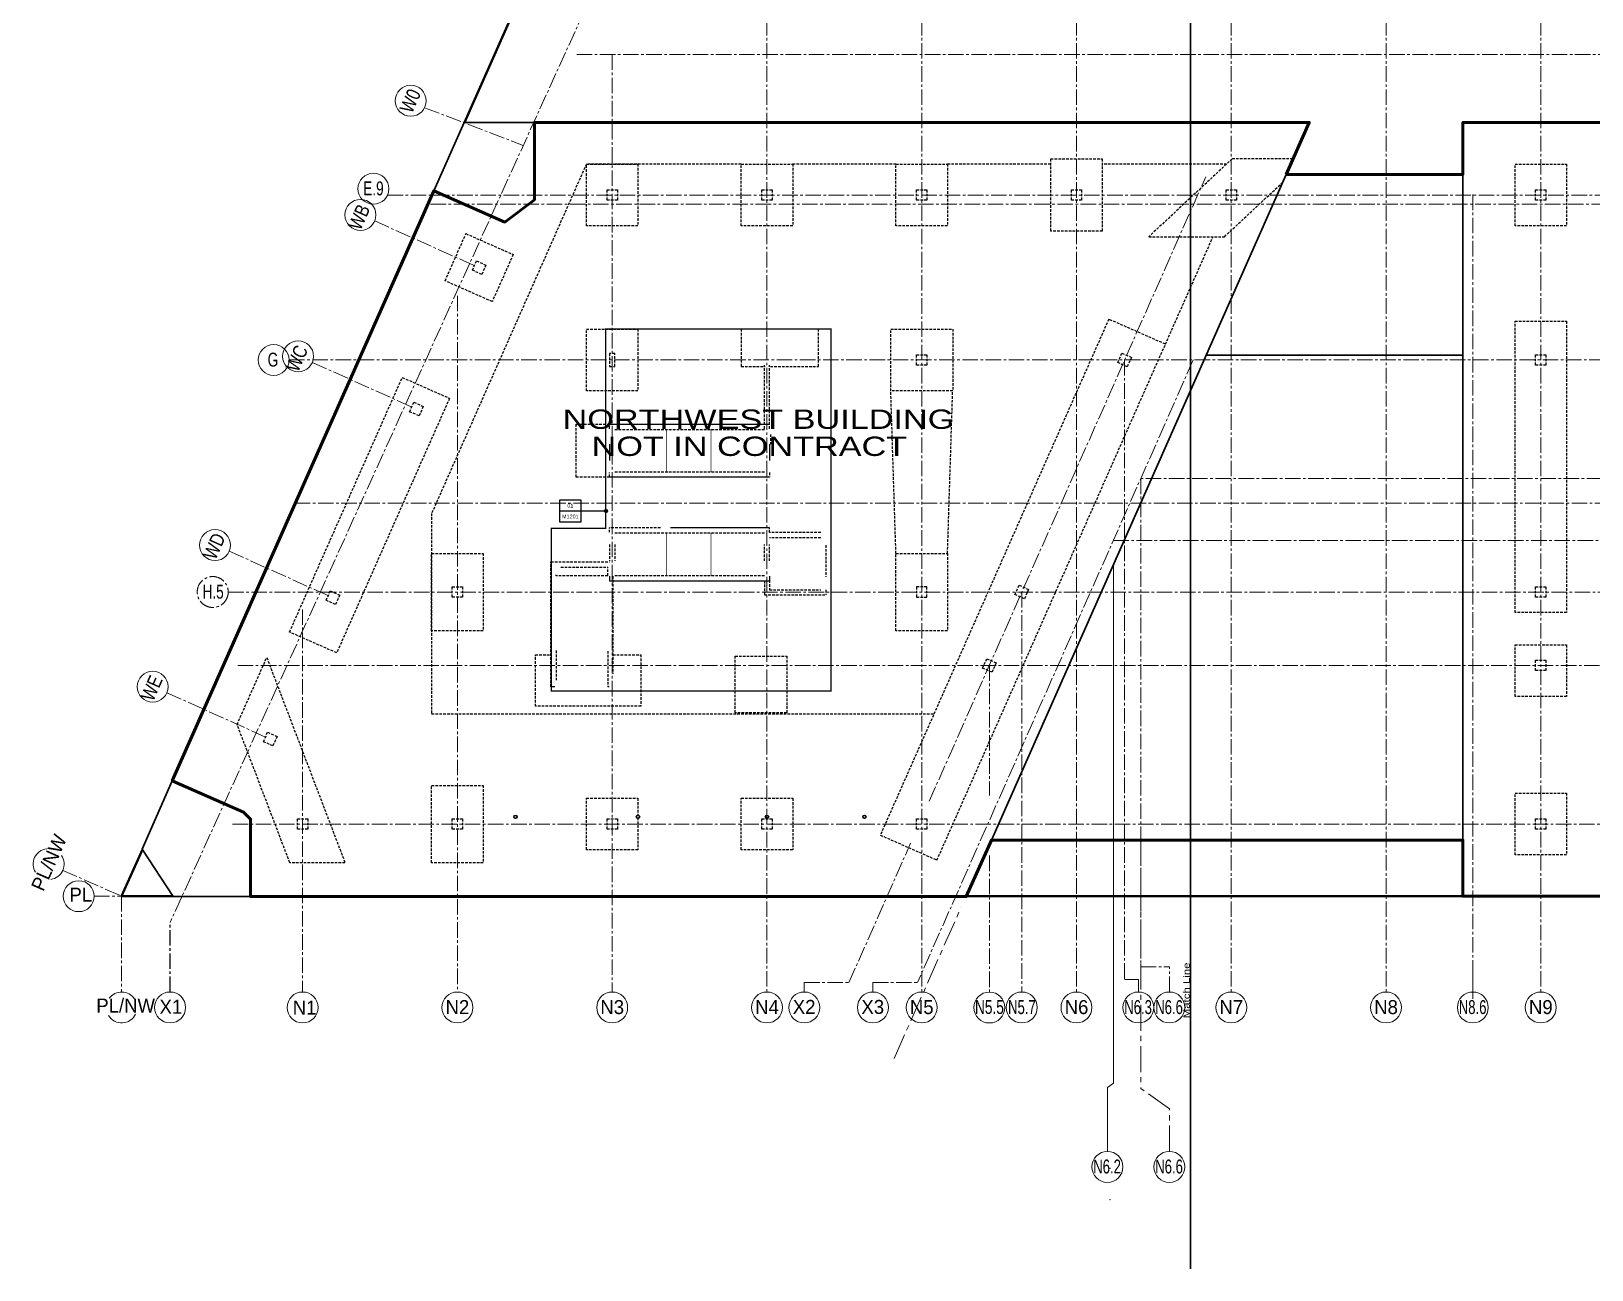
# Model space of a CAD drawing. Header units: inches. Extents: x -26012 to 27, y -11337 to 2082.
# Drawn here: x -26012 to -22382, y -3347 to -465 of the extents above; entities that cross this region are included whole.
import ezdxf
from ezdxf import colors
from ezdxf.entities.mleader import LeaderData, LeaderLine
from ezdxf.enums import TextEntityAlignment as Align
from ezdxf.math import Vec2, Vec3

# ---------------------------------------------------------------- set-up
doc = ezdxf.new("R2010")
doc.units = ezdxf.units.IN
doc.header["$LTSCALE"] = 48
doc.header["$MEASUREMENT"] = 0
for name, pattern in [('A106$0$CENTER', [2, 1.25, -0.25, 0.25, -0.25]), ('A_Column Grid$0$CENTER2', [1.125, 0.75, -0.125, 0.125, -0.125]), ('Core Callout Boundary$0$DASHED2', [0.375, 0.25, -0.125]), ('Matchline$0$DASHED', [0.75, 0.5, -0.25]), ('NB - 13th_Penthouse_plan$0$HIDDEN2', [0.1875, 0.125, -0.0625])]:
    doc.linetypes.add(name, pattern=pattern)
for name, color, linetype in [('A106$0$A-ANNO-WEST', 8, 'Continuous'), ('A106$0$A-GRID-GRD3-12', 8, 'Continuous'), ('A106$0$A-GRID-GRD4-9', 8, 'Continuous'), ('A106$0$A-GRID-GRDP0-9', 8, 'Continuous'), ('A106$0$A-GRID-ID4-9', 8, 'Continuous'), ('A106$0$A-GRID-IDP0-9', 8, 'Continuous'), ('A106$0$C-PROP', 8, 'Continuous'), ('A605$0$A-GRID-GRDP0-9', 8, 'Continuous'), ('A605$0$A-GRID-IDP0-9', 8, 'Continuous'), ('A_Column Grid$0$A-GRID-1D1-15', 8, 'A_Column Grid$0$CENTER2'), ('A_Column Grid$0$A-GRID-GRD1-12', 8, 'A_Column Grid$0$CENTER2'), ('A_Column Grid$0$A-GRID-GRD1-15', 8, 'A_Column Grid$0$CENTER2'), ('A_Column Grid$0$A-GRID-GRD4-9', 8, 'A_Column Grid$0$CENTER2'), ('A_Column Grid$0$A-GRID-ID1-12', 8, 'A_Column Grid$0$CENTER2'), ('A_Column Grid$0$A-GRID-ID4-9', 8, 'A_Column Grid$0$CENTER2'), ('Core Callout Boundary$0$A-Detl-Iden', 6, 'Continuous'), ('Core Callout Boundary$0$M-Anno-Symb', 102, 'Continuous'), ('Matchline$0$Match Line', 5, 'Matchline$0$DASHED'), ('NB - 13th_Penthouse_plan$0$stcbeams', 1, 'NB - 13th_Penthouse_plan$0$HIDDEN2'), ('NB - 13th_Penthouse_plan$0$STCCOLS2', 1, 'NB - 13th_Penthouse_plan$0$HIDDEN2'), ('NB - 13th_Penthouse_plan$0$STDROPS', 1, 'NB - 13th_Penthouse_plan$0$HIDDEN2'), ('NB - 13th_Penthouse_plan$0$STMETAL1', 1, 'NB - 13th_Penthouse_plan$0$HIDDEN2'), ('NB - 13th_Penthouse_plan$0$STSBEAMS1', 1, 'NB - 13th_Penthouse_plan$0$HIDDEN2'), ('XREF', 8, 'Continuous')]:
    doc.layers.add(name, color=color, linetype=linetype)
doc.styles.add('A106$0$style-Arial', font='arial.ttf')
doc.styles.add('A605$0$style-Arial', font='arial.ttf')
doc.styles.add('A_Column Grid$0$Style-Arial', font='arial.ttf')
doc.styles.add('Core Callout Boundary$0$MAMEP ANNO', font='arial.ttf', dxfattribs={"height": 0.101562})
doc.styles.add('Matchline$0$Style-arial', font='arial.shx')
doc.styles.get("Standard").update_dxf_attribs({"font": 'simplex.shx'})

# ---------------------------------------------------------------- blocks, each defined once
blk = doc.blocks.new('A106')
at = {"layer": 'A106$0$A-ANNO-WEST', "lineweight": 30}
for p, q in [((-25005.6, -676.9), (-25076.1, -835.9)), ((-24842, -676.9), (-25005.6, -676.9)), ((-23093.1, -797.9), (-23779, -2347.1)), ((-22682, -2347.1), (-22682, -797.9)), ((-23279.2, -1218.4, 0), (-22682, -1218.4, 0)), ((-25684.2, -2209.3), (-25754.5, -2368.3)), ((-25754.5, -2368.3), (-25682.5, -2478.9)), ((-25682.5, -2478.9), (-25502, -2478.9))]:
    blk.add_line(p, q, dxfattribs=at)
at = {"layer": 'A106$0$A-ANNO-WEST', "lineweight": 53, "elevation": 0, "flags": 128}
blk.add_lwpolyline([(-23093.1, -797.9), (-22682, -797.9), (-22682, -676.9), (-21061, -676.9), (-21061, -2477.9), (-22682, -2477.9), (-22682, -2347.1), (-22682, -2347.1), (-23779, -2347.1), (-23779, -2347.1), (-23837.4, -2478.9), (-25502, -2478.9), (-25502, -2298.3), (-25518.8, -2282.5), (-25684.2, -2209.3), (-25076.1, -835.9), (-24911.1, -909), (-24842, -857.4), (-24842, -676.9), (-23039.5, -676.9), (-23093.1, -797.9)], close=True, dxfattribs=at)
at = {"layer": 'A106$0$A-GRID-GRD3-12', "linetype": 'A106$0$CENTER', "lineweight": 0}
blk.add_line((-24005.2, -2855.5, 0), (-23849.7, -2504.3, 0), dxfattribs=at)
at = {"layer": 'A106$0$A-GRID-GRD4-9', "linetype": 'A106$0$CENTER', "lineweight": 0}
for p, q in [((-23431.6, -2347.1), (-23431.6, -2925.3)), ((-23365, -2973.1), (-23431.6, -2925.3)), ((-23365, -3071.9), (-23365, -2973.1))]:
    blk.add_line(p, q, dxfattribs=at)
at = {"layer": 'A106$0$A-GRID-GRDP0-9', "lineweight": 0}
for p, q in [((-23495.3, -2347.1), (-23495.3, -2913)), ((-23509, -2923.5), (-23495.3, -2913)), ((-23509, -3071.9), (-23509, -2923.5))]:
    blk.add_line(p, q, dxfattribs=at)
at = {"layer": 'A106$0$A-GRID-ID4-9', "lineweight": 13}
blk.add_circle((-23365, -3107.9), 36, dxfattribs=at)
at = {"layer": 'A106$0$A-GRID-IDP0-9', "lineweight": 13}
blk.add_circle((-23509, -3107.9), 36, dxfattribs=at)
at = {"layer": 'A106$0$A-GRID-IDP0-9', "lineweight": 0}
for p in [(-23503.2, -3111), (-23503.2, -3183.9)]:
    blk.add_point(p, dxfattribs=at)
at = {"layer": 'A106$0$C-PROP', "lineweight": 40, "flags": 128}
for points in [[(-25004.5, -676.9), (-24022, 1542.1), (-21061, 1542.1), (-21061, -676.9)], [(-25802, -2477.9), (-25753.9, -2369.3)], [(-25683.2, -2477.9), (-25802, -2477.9)], [(-22682, -2477.9), (-23836.9, -2477.9)]]:
    blk.add_lwpolyline(points, dxfattribs=at)
at = {"layer": 'A106$0$A-ANNO-WEST', "lineweight": 53, "style": 'A106$0$style-Arial', "width": 1.266666}
for s, p in [('NORTHWEST BUILDING', (-24320.8, -1367.7)), ('NOT IN CONTRACT', (-24341.9, -1430.7))]:
    blk.add_text(s, height=45, dxfattribs=at).set_placement(p, align=Align.MIDDLE_CENTER)
at = {"layer": 'A106$0$A-GRID-ID4-9', "lineweight": 13, "style": 'A106$0$style-Arial', "width": 0.672308}
blk.add_text('N6.6', height=32.5, dxfattribs=at).set_placement((-23365.7, -3123.3), align=Align.CENTER)
at = {"layer": 'A106$0$A-GRID-IDP0-9', "lineweight": 13, "style": 'A106$0$style-Arial', "width": 0.672308}
blk.add_text('N6.2', height=32.5, dxfattribs=at).set_placement((-23509.9, -3123.3), align=Align.CENTER)
blk = doc.blocks.new('Matchline')
at = {"layer": 'Matchline$0$Match Line', "color": 5, "lineweight": 0, "const_width": 4}
blk.add_lwpolyline([(-23315.6, -250.3), (-23315.6, -3345.5)], dxfattribs=at)
at = {"layer": 'Matchline$0$Match Line', "color": 5, "linetype": 'Continuous', "lineweight": 30, "insert": (-23317.5, -2761.9), "char_height": 15, "attachment_point": 7, "rotation": 90, "line_spacing_factor": 0.84, "style": 'Matchline$0$Style-arial'}
blk.add_mtext('{\\W1.2667;Match Line}', dxfattribs=at)
blk = doc.blocks.new('A605')
at = {"layer": 'A605$0$A-GRID-GRDP0-9', "lineweight": 0}
for p, q in [((-23495.3, -1706.3), (-23495.3, -2347.1)), ((-23495.3, -2347.1), (-23495.3, -2913)), ((-23509, -2923.5), (-23495.3, -2913)), ((-23509, -3071.9), (-23509, -2923.5))]:
    blk.add_line(p, q, dxfattribs=at)
at = {"layer": 'A605$0$A-GRID-IDP0-9', "lineweight": 13}
blk.add_circle((-23509, -3107.9), 36, dxfattribs=at)
at = {"layer": 'A605$0$A-GRID-IDP0-9', "lineweight": 0}
for p in [(-23503.2, -3111), (-23503.2, -3183.9)]:
    blk.add_point(p, dxfattribs=at)
at = {"layer": 'A605$0$A-GRID-IDP0-9', "lineweight": 13, "style": 'A605$0$style-Arial', "width": 0.672308}
blk.add_text('N6.2', height=32.5, dxfattribs=at).set_placement((-23509.9, -3123.3), align=Align.CENTER)
blk = doc.blocks.new('Core Callout Boundary$0$MLD-Callout')
at = {"color": 0, "linetype": 'Continuous', "transparency": 16777216}
blk.add_line((0.264, 0), (-0.264, 0), dxfattribs=at)
blk.add_lwpolyline([(-0.264, 0.264), (-0.264, -0.264), (0.264, -0.264), (0.264, 0.264)], close=True, dxfattribs=at)
at = {"color": 6, "transparency": 16777216, "style": 'Core Callout Boundary$0$MAMEP ANNO'}
for tag, p in [('DETAILNUMBER', (0, 0.132)), ('DRAWINGREFERENCE', (0, -0.132))]:
    blk.add_attdef(tag, text='', height=0.0938, dxfattribs=at).set_placement(p, align=Align.MIDDLE_CENTER)
blk = doc.blocks.new('Core Callout Boundary$0$MLD-Dot')
at = {"color": 0, "linetype": 'Continuous'}
for radius in [3.43, 2.68, 1.94, 1.17]:
    blk.add_circle((0, 0), radius, dxfattribs=at)
blk = doc.blocks.new('NB - 13th_Penthouse_plan')
at = {"layer": 'NB - 13th_Penthouse_plan$0$stcbeams'}
for p, q in [((-24307, -1389.9, 0), (-24307, -1241.9, 0)), ((-24295, -1389.9, 0), (-24295, -1241.9, 0)), ((-24667, -1389.9), (-24667, -1379.3)), ((-24655, -1391.3), (-24307, -1391.3)), ((-24293, -1403.1), (-24293, -1425.9)), ((-24293, -1403.1), (-24293, -1425.9)), ((-24295, -1425.6), (-24295, -1463.6)), ((-24667, -1502.3, 0), (-24667, -1491.9, 0)), ((-24654.9, -1490.3), (-24307, -1490.3)), ((-24295, -1491.9), (-24295, -1502.3)), ((-24667, -1630.9), (-24667, -1620.8)), ((-24549, -1620.8, 0), (-24667, -1620.8)), ((-24307, -1632.8), (-24655, -1632.8)), ((-24295, -1631.5), (-24295, -1620.8)), ((-24176, -1631.5), (-24295, -1631.5)), ((-24667, -1659.6), (-24667, -1697.6)), ((-24655, -1659.6), (-24655, -1697.6)), ((-24307, -1697.6), (-24307, -1659.6)), ((-24176, -1643.5), (-24295, -1643.5)), ((-24295, -1697.6), (-24295, -1659.6)), ((-24164, -1660.9), (-24164, -1734.9)), ((-24803.4, -1990.7, 0), (-24803.4, -1699.9, 0)), ((-24803.4, -1699.9, 0), (-24667, -1699.9, 0)), ((-24791.4, -1732.3, 0), (-24791.4, -1729.9, 0)), ((-24671.4, -1732.3, 0), (-24791.4, -1732.3, 0)), ((-24780.5, -1711.9, 0), (-24671.4, -1711.9, 0)), ((-24671.4, -1732.3, 0), (-24671.4, -1711.9, 0)), ((-24659.4, -1732.9, 0), (-24659.4, -1960.7, 0)), ((-24655, -1731.8), (-24307, -1731.8)), ((-24295, -1733.6), (-24295, -1764.5)), ((-24307, -1743.8), (-24307, -1776.5)), ((-24307, -1776.5), (-24164, -1776.5)), ((-24295, -1764.5), (-24176, -1764.5)), ((-24164, -1764.9), (-24164, -1776.5)), ((-24791.4, -1906.3, 0), (-24791.4, -1976.9, 0)), ((-24671.4, -1907.3), (-24671.4, -1990.9, 0)), ((-24794.5, -1990.7), (-24803.4, -1990.7)), ((-24668, -1990.9), (-24671.4, -1990.9))]:
    blk.add_line(p, q, dxfattribs=at)
at = {"layer": 'NB - 13th_Penthouse_plan$0$stcbeams', "linetype": 'Continuous'}
for p, q in [((-24667, -1379.3), (-24296.8, -1379.3)), ((-24667, -1425.6), (-24667, -1463.6)), ((-24295, -1425.6), (-24295, -1463.6)), ((-24295, -1502.3), (-24667, -1502.3)), ((-24295, -1620.8), (-24525, -1620.8)), ((-24667, -1732.9), (-24667, -1743.8, 0)), ((-24295, -1732.9), (-24295, -1743.8)), ((-24667, -1743.8, 0), (-24295, -1743.8))]:
    blk.add_line(p, q, dxfattribs=at)
at = {"layer": 'NB - 13th_Penthouse_plan$0$STCCOLS2'}
for points in [[(-24673, -833.9), (-24649, -833.9), (-24649, -857.9), (-24673, -857.9)], [(-24313, -833.9), (-24289, -833.9), (-24289, -857.9), (-24313, -857.9)], [(-23953, -833.9), (-23929, -833.9), (-23929, -857.9), (-23953, -857.9)], [(-23593, -833.9), (-23569, -833.9), (-23569, -857.9), (-23593, -857.9)], [(-23232.9, -833.9), (-23208.9, -833.9), (-23208.9, -857.9), (-23232.9, -857.9)], [(-22513, -833.9), (-22489, -833.9), (-22489, -857.9), (-22513, -857.9)], [(-24976.6, -999.2), (-24954.7, -1008.9), (-24964.4, -1030.8), (-24986.3, -1021.1)], [(-24667, -1244.9), (-24655, -1244.9), (-24655, -1214.9), (-24667, -1214.9)], [(-23953, -1217.9), (-23929, -1217.9), (-23929, -1241.9), (-23953, -1241.9)], [(-23463.1, -1245.7), (-23485, -1236), (-23475.3, -1214.1), (-23453.3, -1223.8)], [(-22513, -1217.9), (-22489, -1217.9), (-22489, -1241.9), (-22513, -1241.9)], [(-25132.1, -1350.3), (-25122.4, -1328.3), (-25100.4, -1338.1), (-25110.2, -1360)], [(-25326.4, -1789.2), (-25316.7, -1767.2), (-25294.8, -1777), (-25304.5, -1798.9)], [(-25033, -1757.9), (-25009, -1757.9), (-25009, -1781.9), (-25033, -1781.9)], [(-23953, -1781.9), (-23929, -1781.9), (-23929, -1757.9), (-23953, -1757.9)], [(-22513, -1757.9), (-22489, -1757.9), (-22489, -1781.9), (-22513, -1781.9)], [(-22513, -1928.9), (-22489, -1928.9), (-22489, -1952.9), (-22513, -1952.9)], [(-25472.2, -2118.4), (-25462.5, -2096.4), (-25440.5, -2106.1), (-25450.2, -2128.1)], [(-25393, -2297.9), (-25369, -2297.9), (-25369, -2321.9), (-25393, -2321.9)], [(-25033, -2297.9), (-25009, -2297.9), (-25009, -2321.9), (-25033, -2321.9)], [(-24673, -2297.9), (-24649, -2297.9), (-24649, -2321.9), (-24673, -2321.9)], [(-24313, -2297.9), (-24289, -2297.9), (-24289, -2321.9), (-24313, -2321.9)], [(-23929, -2321.9), (-23953, -2321.9), (-23953, -2297.9), (-23929, -2297.9)], [(-22513, -2297.9), (-22489, -2297.9), (-22489, -2321.9), (-22513, -2321.9)]]:
    blk.add_lwpolyline(points, close=True, dxfattribs=at)
at = {"layer": 'NB - 13th_Penthouse_plan$0$STCCOLS2', "elevation": 0}
for points in [[(-23714.4, -1754.1), (-23692.4, -1763.8), (-23702.2, -1785.7), (-23724.1, -1776)], [(-23789.8, -1925.1), (-23767.9, -1934.8), (-23777.6, -1956.7), (-23799.5, -1947)]]:
    blk.add_lwpolyline(points, close=True, dxfattribs=at)
at = {"layer": 'NB - 13th_Penthouse_plan$0$STDROPS'}
for p, q in [((-23374.2, -1193.2, 0), (-23263.4, -942.9, 0)), ((-24001, -1679.9), (-24013, -1301.9)), ((-23881, -1679.9), (-23869, -1301.9))]:
    blk.add_line(p, q, dxfattribs=at)
for points in [[(-23641, -929.9), (-23641, -761.9), (-23521, -761.9), (-23521, -929.9)], [(-24721, -917.9), (-24721, -773.9), (-24601, -773.9), (-24601, -917.9)], [(-24361, -917.9), (-24361, -773.9), (-24241, -773.9), (-24241, -917.9)], [(-24001, -917.9), (-24001, -773.9), (-23881, -773.9), (-23881, -917.9)], [(-22561, -917.9), (-22561, -773.9), (-22441, -773.9), (-22441, -917.9)], [(-24721, -1301.9), (-24721, -1157.9), (-24601, -1157.9), (-24601, -1301.9)], [(-24013, -1301.9), (-24013, -1157.9), (-23869, -1157.9), (-23869, -1301.9)], [(-22561, -1817.9), (-22561, -1139.9), (-22441, -1139.9), (-22441, -1817.9)], [(-25081, -1859.9), (-25081, -1679.9), (-24961, -1679.9), (-24961, -1859.9)], [(-25533.5, -2078.2), (-25464.5, -1922.3), (-25282.5, -2399.9), (-25410.9, -2399.9)], [(-22561, -1892.9), (-22441, -1892.9), (-22441, -2012.9), (-22561, -2012.9)], [(-25081, -2399.9), (-25081, -2219.9), (-24961, -2219.9), (-24961, -2399.9)], [(-24721, -2369.9), (-24721, -2249.9), (-24601, -2249.9), (-24601, -2369.9)], [(-24361, -2369.9), (-24361, -2249.9), (-24241, -2249.9), (-24241, -2369.9)], [(-22561, -2381.9), (-22561, -2237.9), (-22441, -2237.9), (-22441, -2381.9)]]:
    blk.add_lwpolyline(points, close=True, dxfattribs=at)
for points in [[(-23077.8, -761.9), (-23219, -761.9), (-23412.9, -942.9), (-23237, -942.9), (-23102.2, -817.1)], [(-24361, -773.9), (-24721, -773.9), (-25081, -1587), (-25081, -2053.2), (-23912.3, -2053.2)], [(-24001, -773.9), (-24241, -773.9)], [(-23641, -773.9), (-23881, -773.9)], [(-23231.8, -773.9), (-23521, -773.9)], [(-24293, -1244.9), (-24181, -1244.9), (-24181, -1157.9), (-24361, -1157.9), (-24361, -1244.9), (-24305, -1244.9)], [(-24667, -1502.3), (-24745, -1502.3), (-24745, -1379.3), (-24667, -1379.3)], [(-23881, -1859.9), (-24001, -1859.9), (-24001, -1679.9), (-23881, -1679.9), (-23881, -1859.9)]]:
    blk.add_lwpolyline(points, dxfattribs=at)
at = {"layer": 'NB - 13th_Penthouse_plan$0$STDROPS', "elevation": 0}
for points in [[(-25049.7, -1045.6), (-25001.2, -935.8), (-24891.4, -984.4), (-24940, -1094.1)], [(-25411.5, -1863.1), (-25149.3, -1270.5), (-25039.5, -1319.1), (-25301.8, -1911.6)], [(-24375, -2050.9), (-24375, -1918.9), (-24255, -1918.9), (-24255, -2050.9)]]:
    blk.add_lwpolyline(points, close=True, dxfattribs=at)
for points in [[(-23505.9, -1134.9), (-24037.3, -2335.6), (-23905.6, -2393.9), (-23374.2, -1193.2), (-23505.9, -1134.9)], [(-24659.4, -1915.9), (-24594, -1915.9), (-24594, -2035.9), (-24839.7, -2035.9), (-24839.7, -1915.9), (-24803.4, -1915.9)]]:
    blk.add_lwpolyline(points, dxfattribs=at)
at = {"layer": 'NB - 13th_Penthouse_plan$0$STMETAL1', "linetype": 'Continuous'}
for centre, radius in [((-24886, -2293.2), 4), ((-24886, -2293.2), 3.5), ((-24601, -2293.2), 4), ((-24601, -2293.2), 3.5), ((-24301, -2293.2), 4), ((-24301, -2293.2), 3.5), ((-24074.3, -2293.2), 4), ((-24074.3, -2293.2), 3.5)]:
    blk.add_circle(centre, radius, dxfattribs=at)
at = {"layer": 'NB - 13th_Penthouse_plan$0$STSBEAMS1', "linetype": 'Continuous', "ltscale": 0.4, "const_width": 2, "elevation": 0}
for points in [[(-24535, -1490.4), (-24535, -1391.3)], [(-24431, -1490.4), (-24431, -1391.3)], [(-24535, -1731.8), (-24535, -1632.8)], [(-24431, -1731.8), (-24431, -1632.8)]]:
    blk.add_lwpolyline(points, dxfattribs=at)
blk = doc.blocks.new('A_Column Grid')
at = {"layer": 'A_Column Grid$0$A-GRID-1D1-15', "linetype": 'Continuous', "lineweight": 13}
for centre in [(-25129.6, -626.6), (-25246.5, -892.2), (-25448.4, -1229.9), (-25391.5, -1221.4), (-25584.8, -1660.8), (-25729.9, -1990.3), (-25901.9, -2477.9), (-25689.3, -2736.9), (-25381, -2736.9), (-25021, -2736.9), (-24661, -2736.9), (-24301, -2736.9), (-23941, -2736.9), (-23581, -2736.9), (-23221, -2736.9), (-22861, -2736.9), (-22501, -2736.9)]:
    blk.add_circle(centre, 36, dxfattribs=at)
for centre, start, end in [((-25971.9, -2403.1), 97.1383, 212.3231), ((-25971.9, -2403.1), 277.982, 33.8593), ((-25802, -2736.9), 34.158, 142.9874), ((-25802, -2736.9), 211.635, 334.6408)]:
    blk.add_arc(centre, 36, start, end, dxfattribs=at)
at = {"layer": 'A_Column Grid$0$A-GRID-GRD1-12', "lineweight": 0}
for p, q in [((-25183.5, -845.9), (-20862.7, -845.9)), ((-22659.1, -844.9), (-22659.1, -2718.5)), ((-23309.4, -1229.9), (-23950.6, -2678.6)), ((-23469, -1229.9), (-23469, -2671.6)), ((-23495.3, -1649.9), (-20900, -1649.9)), ((-25554.2, -1769.9), (-20840.2, -1769.9)), ((-23708.3, -1769.9), (-23708.3, -2700.9)), ((-23783.7, -1940.9), (-23783.7, -2243.4)), ((-23783.7, -2383.3), (-23783.7, -2701)), ((-23431.6, -2642.2), (-23365, -2642.2)), ((-23365, -2700.9), (-23365, -2642.2)), ((-23437, -2671.6), (-23469, -2671.6)), ((-23437, -2700.9), (-23437, -2671.6)), ((-22659.1, -2663.7), (-22659.1, -2700.9))]:
    blk.add_line(p, q, dxfattribs=at)
at = {"layer": 'A_Column Grid$0$A-GRID-GRD1-15', "lineweight": 0}
for p, q in [((-24301, 1667.7), (-24301, -2700.9)), ((-23941, 1667.7), (-23941, -2700.9)), ((-23581, 1667.7), (-23581, -2700.9)), ((-23221, 1667.7), (-23221, -2700.9)), ((-22861, 1667.7), (-22861, -2700.9)), ((-22501, 1667.7), (-22501, -2700.9)), ((-23943.3, 1304.9), (-25689.3, -2539.4)), ((-24743.6, -518.9), (-20840.2, -518.9)), ((-24661, -518.9), (-24661, -2700.9)), ((-25097.4, -642.6), (-24867.7, -730.4)), ((-23923.4, -2256.5), (-23280.5, -803.9)), ((-25083.4, -866.9), (-20840.2, -866.9)), ((-25213.4, -906.3), (-24981.5, -1010.1)), ((-25021, -1080.5), (-25021, -2700.9)), ((-25412.4, -1229.9), (-20840.2, -1229.9)), ((-25358.4, -1235.6), (-25127.2, -1339.3)), ((-25399.2, -1562.9), (-20840.2, -1562.9)), ((-25551.7, -1674.9), (-25321.6, -1778.2)), ((-25381, -1810.5), (-25381, -2700.9)), ((-25532.1, -1940.9), (-20840.2, -1940.9)), ((-25696.8, -2004.4), (-25467.3, -2107.4)), ((-25543.9, -2309.9), (-20840.2, -2309.9)), ((-24110.2, -2678.6), (-23966.9, -2354.7)), ((-25939, -2417.8), (-25802, -2477.9)), ((-25865.9, -2477.9), (-20840.2, -2477.9)), ((-25802, -2477.9), (-25802, -2700.9)), ((-24214.2, -2700.9), (-24214.2, -2678.6)), ((-24214.2, -2678.6), (-24110.2, -2678.6)), ((-24054.6, -2700.9), (-24054.6, -2678.6)), ((-24054.6, -2678.6), (-23950.6, -2678.6))]:
    blk.add_line(p, q, dxfattribs=at)
at = {"layer": 'A_Column Grid$0$A-GRID-GRD1-15', "linetype": 'Continuous', "lineweight": 13}
blk.add_circle((-24214.2, -2736.9), 36, dxfattribs=at)
at = {"layer": 'A_Column Grid$0$A-GRID-GRD4-9', "lineweight": 0}
for p, q in [((-20900, -1505.9), (-23431.6, -1505.9)), ((-23431.6, -1505.9), (-23431.6, -2642.2))]:
    blk.add_line(p, q, dxfattribs=at)
at = {"layer": 'A_Column Grid$0$A-GRID-ID1-12', "linetype": 'Continuous', "lineweight": 13}
for centre in [(-25216.4, -831.3), (-24054.6, -2736.9), (-23783.7, -2737), (-23708.3, -2736.9), (-23437, -2736.9), (-22659.1, -2736.9)]:
    blk.add_circle(centre, 36, dxfattribs=at)
at = {"layer": 'A_Column Grid$0$A-GRID-ID1-12', "lineweight": 13}
blk.add_circle((-25590.2, -1769.9), 36, dxfattribs=at)
at = {"layer": 'A_Column Grid$0$A-GRID-ID4-9'}
blk.add_line((-25689.3, -2700.9), (-25689.3, -2539.4), dxfattribs=at)
at = {"layer": 'A_Column Grid$0$A-GRID-ID4-9', "linetype": 'Continuous', "lineweight": 13}
blk.add_circle((-23365, -2736.9), 36, dxfattribs=at)
at = {"layer": 'A_Column Grid$0$A-GRID-1D1-15', "linetype": 'Continuous', "lineweight": 13, "style": 'A_Column Grid$0$Style-Arial'}
for s, width, p in [('W0', 0.789231, (-25126.7, -657.9)), ('WB', 0.789231, (-25246.5, -930.2)), ('WC', 0.789231, (-25391.8, -1260)), ('WD', 0.789231, (-25583.7, -1697.1)), ('WE', 0.789231, (-25729, -2026.4)), ('PL/NW', 0.95, (-25984.1, -2468.8))]:
    blk.add_text(s, height=32.5, rotation=66.1261, dxfattribs=dict(at, width=width)).set_placement(p)
for s, width, p in [('G', 0.701538, (-25462.4, -1245.3)), ('PL', 0.95, (-25923.4, -2490.6)), ('PL/NW', 0.95, (-25861, -2748.6)), ('X1', 0.95, (-25713.9, -2751.6)), ('N1', 0.95, (-25404, -2753.5)), ('N2', 0.95, (-25048.5, -2752.3)), ('N3', 0.95, (-24688.5, -2752.3)), ('N4', 0.95, (-24328.5, -2752.3)), ('X2', 0.95, (-24240.9, -2751.8)), ('X3', 0.95, (-24081.3, -2751.8)), ('N5', 0.95, (-23968.5, -2752.3)), ('N6', 0.95, (-23608.5, -2752.3)), ('N7', 0.95, (-23248.5, -2752.3)), ('N8', 0.95, (-22888.5, -2752.3)), ('N9', 0.95, (-22528.5, -2752.3))]:
    blk.add_text(s, height=32.5, dxfattribs=dict(at, width=width)).set_placement(p)
at = {"layer": 'A_Column Grid$0$A-GRID-ID1-12', "linetype": 'Continuous', "lineweight": 13, "style": 'A_Column Grid$0$Style-Arial', "width": 0.701538}
for s, p in [('E.9', (-25240.3, -846.7)), ('H.5', (-25614.1, -1785.3)), ('N5.5', (-23817.2, -2752))]:
    blk.add_text(s, height=32.5, dxfattribs=at).set_placement(p)
at = {"layer": 'A_Column Grid$0$A-GRID-ID1-12', "linetype": 'Continuous', "lineweight": 13, "style": 'A_Column Grid$0$Style-Arial', "width": 0.672308}
for s, p in [('N5.7', (-23708, -2752.3)), ('N6.3', (-23437.7, -2752.3)), ('N8.6', (-22659.6, -2752.3))]:
    blk.add_text(s, height=32.5, dxfattribs=at).set_placement(p, align=Align.CENTER)
at = {"layer": 'A_Column Grid$0$A-GRID-ID4-9', "linetype": 'Continuous', "lineweight": 13, "style": 'A_Column Grid$0$Style-Arial', "width": 0.672308}
blk.add_text('N6.6', height=32.5, dxfattribs=at).set_placement((-23365.7, -2752.3), align=Align.CENTER)
blk = doc.blocks.new('Core Callout Boundary')
at = {"layer": 'Core Callout Boundary$0$A-Detl-Iden', "linetype": 'Core Callout Boundary$0$DASHED2', "const_width": 3, "flags": 128}
blk.add_lwpolyline([(-24676.3, -1157.9), (-24152.3, -1157.9), (-24152.3, -2000), (-24802.3, -2000), (-24802.3, -1621.4), (-24676.3, -1621.4)], close=True, dxfattribs=at)
at = {"layer": 'Core Callout Boundary$0$M-Anno-Symb'}
ml = blk.add_multileader_block('Standard', dxfattribs=at)
ml.set_content('Core Callout Boundary$0$MLD-Callout', color=256, scale=96)
ml.set_attribute('DETAILNUMBER', '01', width=0)
ml.set_attribute('DRAWINGREFERENCE', 'M1201', width=0)
ml.set_leader_properties(color=256, linetype='Continuous')
ml.set_arrow_properties(name='Core Callout Boundary$0$MLD-Dot')
ml.build(insert=Vec2(0, 0))
ml.multileader.update_dxf_attribs({"has_dogleg": 0, "text_right_attachment_type": 3, "dogleg_length": 3.84, "arrow_head_size": 1, "scale": 96})
ctx = ml.context
ctx.base_point, ctx.scale, ctx.char_height, ctx.arrow_head_size, ctx.landing_gap_size, ctx.plane_origin = Vec3(-24783.7, -1581.4), 96, 7.5, 1, 3.75, Vec3(-24840.4, -1581.4)
ctx.right_attachment = 3
notes = []
notes.append((ctx, [(1, (1, 1, 0), (-24364, -1581.4), (-1, 0), 369, [(0, [(-24675.3, -1581.4), (-24733, -1581.4)], 0, [])])]))
ctx.block.insert = Vec3(-24758.3, -1581.4)
for ctx, leaders in notes:
    for number, flags, end, landing, length, lines in leaders:
        leader = LeaderData()
        leader.index, (leader.has_last_leader_line, leader.has_dogleg_vector, leader.attachment_direction) = number, flags
        leader.last_leader_point, leader.dogleg_vector, leader.dogleg_length = Vec3(end), Vec3(landing), length
        for number, points, colour, breaks in lines:
            line = LeaderLine()
            line.index, line.vertices, line.color, line.breaks = number, Vec3.list(points), colors.encode_raw_color(colour), breaks
            leader.lines.append(line)
        ctx.leaders.append(leader)

msp = doc.modelspace()

# ---------------------------------------------------------------- block references
at = {"layer": 'XREF'}
for name in ['Matchline', 'A_Column Grid', 'A106', 'NB - 13th_Penthouse_plan', 'A605', 'Core Callout Boundary']:
    msp.add_blockref(name, (0, 0), dxfattribs=at)

doc.saveas('drawing.dxf')
